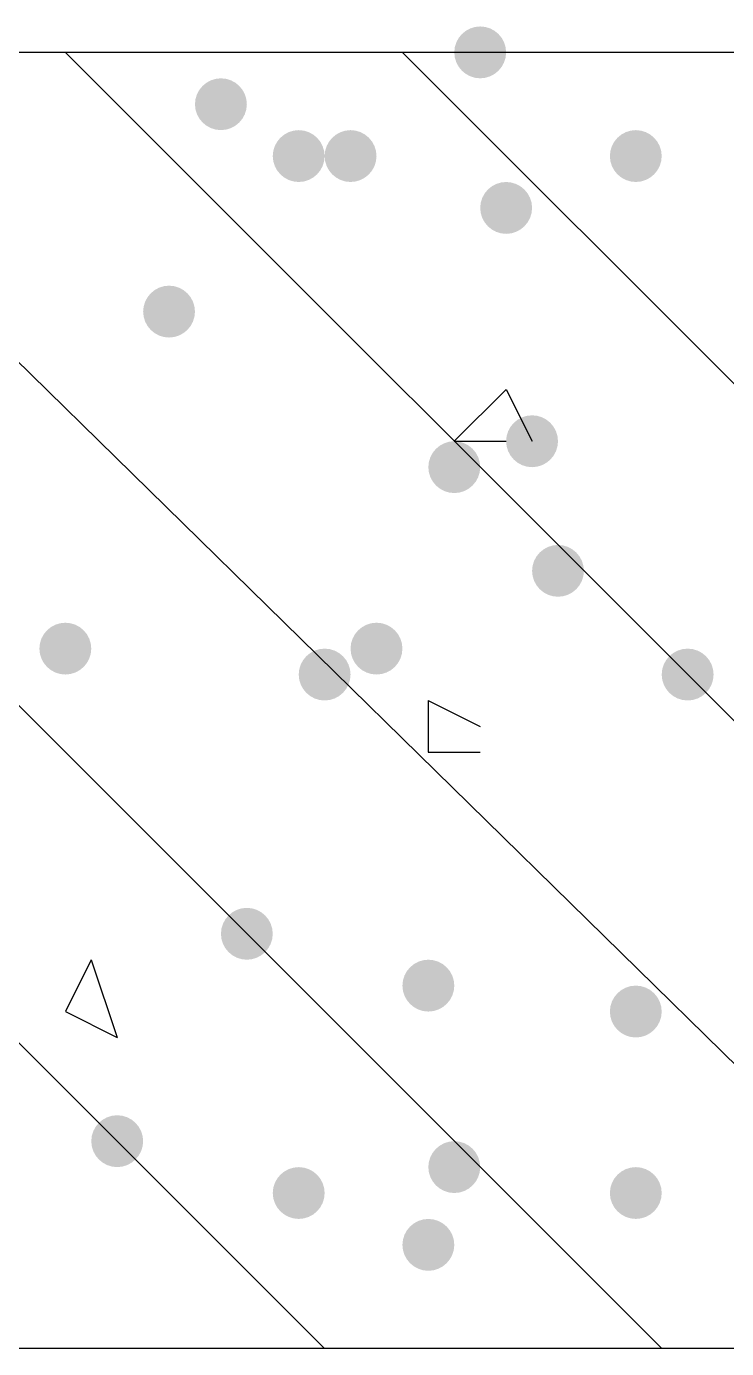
# Model space of a CAD drawing. Header units: inches. Extents: x 11 to 286, y 6 to 196.
# Drawn here: x 154.721 to 155.864, y 109.869 to 112.028 of the extents above; entities that cross this region are included whole.
import ezdxf

# ---------------------------------------------------------------- set-up
doc = ezdxf.new("R2010")
doc.units = ezdxf.units.IN
doc.header["$MEASUREMENT"] = 0
doc.layers.add('PDF_几何图形', color=7, linetype='Continuous')
doc.layers.add('PDF_实体填充', color=7, linetype='Continuous', true_color=0xffffff)

msp = doc.modelspace()

# ---------------------------------------------------------------- hatches: boundary and pattern name
at = {"layer": 'PDF_实体填充', "transparency": 33554559}
h = msp.add_hatch(color=7, dxfattribs=at)
edge = h.paths.add_edge_path(flags=0)
edge.add_spline(control_points=[(155.5044, 111.9858), (155.5044, 111.9625), (155.4854, 111.9434), (155.4621, 111.9434)], knot_values=[0, 0, 0, 0, 1, 1, 1, 1], degree=3, periodic=0)
edge.add_spline(control_points=[(155.4621, 111.9434), (155.4388, 111.9434), (155.4198, 111.9625), (155.4198, 111.9858)], knot_values=[0, 0, 0, 0, 1, 1, 1, 1], degree=3, periodic=0)
edge.add_line((155.4198, 111.9858), (155.4198, 111.9858))
edge.add_spline(control_points=[(155.4198, 111.9858), (155.4198, 112.0091), (155.4388, 112.0281), (155.4621, 112.0281)], knot_values=[0, 0, 0, 0, 1, 1, 1, 1], degree=3, periodic=0)
edge.add_spline(control_points=[(155.4621, 112.0281), (155.4854, 112.0281), (155.5044, 112.0091), (155.5044, 111.9858)], knot_values=[0, 0, 0, 0, 1, 1, 1, 1], degree=3, periodic=0)
edge.add_line((155.5044, 111.9858), (155.5044, 111.9858))
edge.add_line((155.5044, 111.9858), (155.5044, 111.9858))
h = msp.add_hatch(color=7, dxfattribs=at)
edge = h.paths.add_edge_path(flags=0)
edge.add_spline(control_points=[(155.0811, 111.9011), (155.0811, 111.8778), (155.0621, 111.8588), (155.0388, 111.8588)], knot_values=[0, 0, 0, 0, 1, 1, 1, 1], degree=3, periodic=0)
edge.add_spline(control_points=[(155.0388, 111.8588), (155.0155, 111.8588), (154.9964, 111.8778), (154.9964, 111.9011)], knot_values=[0, 0, 0, 0, 1, 1, 1, 1], degree=3, periodic=0)
edge.add_line((154.9964, 111.9011), (154.9964, 111.9011))
edge.add_spline(control_points=[(154.9964, 111.9011), (154.9964, 111.9244), (155.0155, 111.9434), (155.0388, 111.9434)], knot_values=[0, 0, 0, 0, 1, 1, 1, 1], degree=3, periodic=0)
edge.add_spline(control_points=[(155.0388, 111.9434), (155.0621, 111.9434), (155.0811, 111.9244), (155.0811, 111.9011)], knot_values=[0, 0, 0, 0, 1, 1, 1, 1], degree=3, periodic=0)
edge.add_line((155.0811, 111.9011), (155.0811, 111.9011))
edge.add_line((155.0811, 111.9011), (155.0811, 111.9011))
h = msp.add_hatch(color=7, dxfattribs=at)
edge = h.paths.add_edge_path(flags=0)
edge.add_spline(control_points=[(155.2081, 111.8164), (155.2081, 111.7932), (155.1891, 111.7741), (155.1658, 111.7741)], knot_values=[0, 0, 0, 0, 1, 1, 1, 1], degree=3, periodic=0)
edge.add_spline(control_points=[(155.1658, 111.7741), (155.1425, 111.7741), (155.1234, 111.7932), (155.1234, 111.8164)], knot_values=[0, 0, 0, 0, 1, 1, 1, 1], degree=3, periodic=0)
edge.add_line((155.1234, 111.8164), (155.1234, 111.8164))
edge.add_spline(control_points=[(155.1234, 111.8164), (155.1234, 111.8397), (155.1425, 111.8588), (155.1658, 111.8588)], knot_values=[0, 0, 0, 0, 1, 1, 1, 1], degree=3, periodic=0)
edge.add_spline(control_points=[(155.1658, 111.8588), (155.1891, 111.8588), (155.2081, 111.8397), (155.2081, 111.8164)], knot_values=[0, 0, 0, 0, 1, 1, 1, 1], degree=3, periodic=0)
edge.add_line((155.2081, 111.8164), (155.2081, 111.8164))
edge.add_line((155.2081, 111.8164), (155.2081, 111.8164))
h = msp.add_hatch(color=7, dxfattribs=at)
edge = h.paths.add_edge_path(flags=0)
edge.add_spline(control_points=[(155.2928, 111.8164), (155.2928, 111.7932), (155.2737, 111.7741), (155.2504, 111.7741)], knot_values=[0, 0, 0, 0, 1, 1, 1, 1], degree=3, periodic=0)
edge.add_spline(control_points=[(155.2504, 111.7741), (155.2272, 111.7741), (155.2081, 111.7932), (155.2081, 111.8164)], knot_values=[0, 0, 0, 0, 1, 1, 1, 1], degree=3, periodic=0)
edge.add_line((155.2081, 111.8164), (155.2081, 111.8164))
edge.add_spline(control_points=[(155.2081, 111.8164), (155.2081, 111.8397), (155.2272, 111.8588), (155.2504, 111.8588)], knot_values=[0, 0, 0, 0, 1, 1, 1, 1], degree=3, periodic=0)
edge.add_spline(control_points=[(155.2504, 111.8588), (155.2737, 111.8588), (155.2928, 111.8397), (155.2928, 111.8164)], knot_values=[0, 0, 0, 0, 1, 1, 1, 1], degree=3, periodic=0)
edge.add_line((155.2928, 111.8164), (155.2928, 111.8164))
edge.add_line((155.2928, 111.8164), (155.2928, 111.8164))
h = msp.add_hatch(color=7, dxfattribs=at)
edge = h.paths.add_edge_path(flags=0)
edge.add_spline(control_points=[(155.7584, 111.8164), (155.7584, 111.7932), (155.7394, 111.7741), (155.7161, 111.7741)], knot_values=[0, 0, 0, 0, 1, 1, 1, 1], degree=3, periodic=0)
edge.add_spline(control_points=[(155.7161, 111.7741), (155.6928, 111.7741), (155.6738, 111.7932), (155.6738, 111.8164)], knot_values=[0, 0, 0, 0, 1, 1, 1, 1], degree=3, periodic=0)
edge.add_line((155.6738, 111.8164), (155.6738, 111.8164))
edge.add_spline(control_points=[(155.6738, 111.8164), (155.6738, 111.8397), (155.6928, 111.8588), (155.7161, 111.8588)], knot_values=[0, 0, 0, 0, 1, 1, 1, 1], degree=3, periodic=0)
edge.add_spline(control_points=[(155.7161, 111.8588), (155.7394, 111.8588), (155.7584, 111.8397), (155.7584, 111.8164)], knot_values=[0, 0, 0, 0, 1, 1, 1, 1], degree=3, periodic=0)
edge.add_line((155.7584, 111.8164), (155.7584, 111.8164))
edge.add_line((155.7584, 111.8164), (155.7584, 111.8164))
h = msp.add_hatch(color=7, dxfattribs=at)
edge = h.paths.add_edge_path(flags=0)
edge.add_spline(control_points=[(155.5468, 111.7318), (155.5468, 111.7085), (155.5277, 111.6894), (155.5044, 111.6894)], knot_values=[0, 0, 0, 0, 1, 1, 1, 1], degree=3, periodic=0)
edge.add_spline(control_points=[(155.5044, 111.6894), (155.4812, 111.6894), (155.4621, 111.7085), (155.4621, 111.7318)], knot_values=[0, 0, 0, 0, 1, 1, 1, 1], degree=3, periodic=0)
edge.add_line((155.4621, 111.7318), (155.4621, 111.7318))
edge.add_spline(control_points=[(155.4621, 111.7318), (155.4621, 111.7551), (155.4812, 111.7741), (155.5044, 111.7741)], knot_values=[0, 0, 0, 0, 1, 1, 1, 1], degree=3, periodic=0)
edge.add_spline(control_points=[(155.5044, 111.7741), (155.5277, 111.7741), (155.5468, 111.7551), (155.5468, 111.7318)], knot_values=[0, 0, 0, 0, 1, 1, 1, 1], degree=3, periodic=0)
edge.add_line((155.5468, 111.7318), (155.5468, 111.7318))
edge.add_line((155.5468, 111.7318), (155.5468, 111.7318))
h = msp.add_hatch(color=7, dxfattribs=at)
edge = h.paths.add_edge_path(flags=0)
edge.add_spline(control_points=[(154.9964, 111.5624), (154.9964, 111.5392), (154.9774, 111.5201), (154.9541, 111.5201)], knot_values=[0, 0, 0, 0, 1, 1, 1, 1], degree=3, periodic=0)
edge.add_spline(control_points=[(154.9541, 111.5201), (154.9308, 111.5201), (154.9118, 111.5392), (154.9118, 111.5624)], knot_values=[0, 0, 0, 0, 1, 1, 1, 1], degree=3, periodic=0)
edge.add_line((154.9118, 111.5624), (154.9118, 111.5624))
edge.add_spline(control_points=[(154.9118, 111.5624), (154.9118, 111.5857), (154.9308, 111.6048), (154.9541, 111.6048)], knot_values=[0, 0, 0, 0, 1, 1, 1, 1], degree=3, periodic=0)
edge.add_spline(control_points=[(154.9541, 111.6048), (154.9774, 111.6048), (154.9964, 111.5857), (154.9964, 111.5624)], knot_values=[0, 0, 0, 0, 1, 1, 1, 1], degree=3, periodic=0)
edge.add_line((154.9964, 111.5624), (154.9964, 111.5624))
edge.add_line((154.9964, 111.5624), (154.9964, 111.5624))
h = msp.add_hatch(color=7, dxfattribs=at)
edge = h.paths.add_edge_path(flags=0)
edge.add_spline(control_points=[(155.5891, 111.3508), (155.5891, 111.3275), (155.5701, 111.3084), (155.5468, 111.3084)], knot_values=[0, 0, 0, 0, 1, 1, 1, 1], degree=3, periodic=0)
edge.add_spline(control_points=[(155.5468, 111.3084), (155.5235, 111.3084), (155.5044, 111.3275), (155.5044, 111.3508)], knot_values=[0, 0, 0, 0, 1, 1, 1, 1], degree=3, periodic=0)
edge.add_line((155.5044, 111.3508), (155.5044, 111.3508))
edge.add_spline(control_points=[(155.5044, 111.3508), (155.5044, 111.3741), (155.5235, 111.3931), (155.5468, 111.3931)], knot_values=[0, 0, 0, 0, 1, 1, 1, 1], degree=3, periodic=0)
edge.add_spline(control_points=[(155.5468, 111.3931), (155.5701, 111.3931), (155.5891, 111.3741), (155.5891, 111.3508)], knot_values=[0, 0, 0, 0, 1, 1, 1, 1], degree=3, periodic=0)
edge.add_line((155.5891, 111.3508), (155.5891, 111.3508))
edge.add_line((155.5891, 111.3508), (155.5891, 111.3508))
h = msp.add_hatch(color=7, dxfattribs=at)
edge = h.paths.add_edge_path(flags=0)
edge.add_spline(control_points=[(155.4621, 111.3084), (155.4621, 111.2852), (155.4431, 111.2661), (155.4198, 111.2661)], knot_values=[0, 0, 0, 0, 1, 1, 1, 1], degree=3, periodic=0)
edge.add_spline(control_points=[(155.4198, 111.2661), (155.3965, 111.2661), (155.3774, 111.2852), (155.3774, 111.3084)], knot_values=[0, 0, 0, 0, 1, 1, 1, 1], degree=3, periodic=0)
edge.add_line((155.3774, 111.3084), (155.3774, 111.3084))
edge.add_spline(control_points=[(155.3774, 111.3084), (155.3774, 111.3317), (155.3965, 111.3508), (155.4198, 111.3508)], knot_values=[0, 0, 0, 0, 1, 1, 1, 1], degree=3, periodic=0)
edge.add_spline(control_points=[(155.4198, 111.3508), (155.4431, 111.3508), (155.4621, 111.3317), (155.4621, 111.3084)], knot_values=[0, 0, 0, 0, 1, 1, 1, 1], degree=3, periodic=0)
edge.add_line((155.4621, 111.3084), (155.4621, 111.3084))
edge.add_line((155.4621, 111.3084), (155.4621, 111.3084))
h = msp.add_hatch(color=7, dxfattribs=at)
edge = h.paths.add_edge_path(flags=0)
edge.add_spline(control_points=[(155.6314, 111.1391), (155.6314, 111.1158), (155.6124, 111.0968), (155.5891, 111.0968)], knot_values=[0, 0, 0, 0, 1, 1, 1, 1], degree=3, periodic=0)
edge.add_spline(control_points=[(155.5891, 111.0968), (155.5658, 111.0968), (155.5468, 111.1158), (155.5468, 111.1391)], knot_values=[0, 0, 0, 0, 1, 1, 1, 1], degree=3, periodic=0)
edge.add_line((155.5468, 111.1391), (155.5468, 111.1391))
edge.add_spline(control_points=[(155.5468, 111.1391), (155.5468, 111.1624), (155.5658, 111.1814), (155.5891, 111.1814)], knot_values=[0, 0, 0, 0, 1, 1, 1, 1], degree=3, periodic=0)
edge.add_spline(control_points=[(155.5891, 111.1814), (155.6124, 111.1814), (155.6314, 111.1624), (155.6314, 111.1391)], knot_values=[0, 0, 0, 0, 1, 1, 1, 1], degree=3, periodic=0)
edge.add_line((155.6314, 111.1391), (155.6314, 111.1391))
edge.add_line((155.6314, 111.1391), (155.6314, 111.1391))
h = msp.add_hatch(color=7, dxfattribs=at)
edge = h.paths.add_edge_path(flags=0)
edge.add_spline(control_points=[(154.8271, 111.0121), (154.8271, 110.9888), (154.8081, 110.9698), (154.7848, 110.9698)], knot_values=[0, 0, 0, 0, 1, 1, 1, 1], degree=3, periodic=0)
edge.add_spline(control_points=[(154.7848, 110.9698), (154.7615, 110.9698), (154.7424, 110.9888), (154.7424, 111.0121)], knot_values=[0, 0, 0, 0, 1, 1, 1, 1], degree=3, periodic=0)
edge.add_line((154.7424, 111.0121), (154.7424, 111.0121))
edge.add_spline(control_points=[(154.7424, 111.0121), (154.7424, 111.0354), (154.7615, 111.0544), (154.7848, 111.0544)], knot_values=[0, 0, 0, 0, 1, 1, 1, 1], degree=3, periodic=0)
edge.add_spline(control_points=[(154.7848, 111.0544), (154.8081, 111.0544), (154.8271, 111.0354), (154.8271, 111.0121)], knot_values=[0, 0, 0, 0, 1, 1, 1, 1], degree=3, periodic=0)
edge.add_line((154.8271, 111.0121), (154.8271, 111.0121))
edge.add_line((154.8271, 111.0121), (154.8271, 111.0121))
h = msp.add_hatch(color=7, dxfattribs=at)
edge = h.paths.add_edge_path(flags=0)
edge.add_spline(control_points=[(155.3351, 111.0121), (155.3351, 110.9888), (155.3161, 110.9698), (155.2928, 110.9698)], knot_values=[0, 0, 0, 0, 1, 1, 1, 1], degree=3, periodic=0)
edge.add_spline(control_points=[(155.2928, 110.9698), (155.2695, 110.9698), (155.2504, 110.9888), (155.2504, 111.0121)], knot_values=[0, 0, 0, 0, 1, 1, 1, 1], degree=3, periodic=0)
edge.add_line((155.2504, 111.0121), (155.2504, 111.0121))
edge.add_spline(control_points=[(155.2504, 111.0121), (155.2504, 111.0354), (155.2695, 111.0544), (155.2928, 111.0544)], knot_values=[0, 0, 0, 0, 1, 1, 1, 1], degree=3, periodic=0)
edge.add_spline(control_points=[(155.2928, 111.0544), (155.3161, 111.0544), (155.3351, 111.0354), (155.3351, 111.0121)], knot_values=[0, 0, 0, 0, 1, 1, 1, 1], degree=3, periodic=0)
edge.add_line((155.3351, 111.0121), (155.3351, 111.0121))
edge.add_line((155.3351, 111.0121), (155.3351, 111.0121))
h = msp.add_hatch(color=7, dxfattribs=at)
edge = h.paths.add_edge_path(flags=0)
edge.add_spline(control_points=[(155.2504, 110.9698), (155.2504, 110.9465), (155.2314, 110.9274), (155.2081, 110.9274)], knot_values=[0, 0, 0, 0, 1, 1, 1, 1], degree=3, periodic=0)
edge.add_spline(control_points=[(155.2081, 110.9274), (155.1848, 110.9274), (155.1658, 110.9465), (155.1658, 110.9698)], knot_values=[0, 0, 0, 0, 1, 1, 1, 1], degree=3, periodic=0)
edge.add_line((155.1658, 110.9698), (155.1658, 110.9698))
edge.add_spline(control_points=[(155.1658, 110.9698), (155.1658, 110.9931), (155.1848, 111.0121), (155.2081, 111.0121)], knot_values=[0, 0, 0, 0, 1, 1, 1, 1], degree=3, periodic=0)
edge.add_spline(control_points=[(155.2081, 111.0121), (155.2314, 111.0121), (155.2504, 110.9931), (155.2504, 110.9698)], knot_values=[0, 0, 0, 0, 1, 1, 1, 1], degree=3, periodic=0)
edge.add_line((155.2504, 110.9698), (155.2504, 110.9698))
edge.add_line((155.2504, 110.9698), (155.2504, 110.9698))
h = msp.add_hatch(color=7, dxfattribs=at)
edge = h.paths.add_edge_path(flags=0)
edge.add_spline(control_points=[(155.2504, 110.9698), (155.2504, 110.9465), (155.2314, 110.9274), (155.2081, 110.9274)], knot_values=[0, 0, 0, 0, 1, 1, 1, 1], degree=3, periodic=0)
edge.add_spline(control_points=[(155.2081, 110.9274), (155.1848, 110.9274), (155.1658, 110.9465), (155.1658, 110.9698)], knot_values=[0, 0, 0, 0, 1, 1, 1, 1], degree=3, periodic=0)
edge.add_line((155.1658, 110.9698), (155.1658, 110.9698))
edge.add_spline(control_points=[(155.1658, 110.9698), (155.1658, 110.9931), (155.1848, 111.0121), (155.2081, 111.0121)], knot_values=[0, 0, 0, 0, 1, 1, 1, 1], degree=3, periodic=0)
edge.add_spline(control_points=[(155.2081, 111.0121), (155.2314, 111.0121), (155.2504, 110.9931), (155.2504, 110.9698)], knot_values=[0, 0, 0, 0, 1, 1, 1, 1], degree=3, periodic=0)
edge.add_line((155.2504, 110.9698), (155.2504, 110.9698))
edge.add_line((155.2504, 110.9698), (155.2504, 110.9698))
h = msp.add_hatch(color=7, dxfattribs=at)
edge = h.paths.add_edge_path(flags=0)
edge.add_spline(control_points=[(155.8431, 110.9698), (155.8431, 110.9465), (155.8241, 110.9274), (155.8008, 110.9274)], knot_values=[0, 0, 0, 0, 1, 1, 1, 1], degree=3, periodic=0)
edge.add_spline(control_points=[(155.8008, 110.9274), (155.7775, 110.9274), (155.7584, 110.9465), (155.7584, 110.9698)], knot_values=[0, 0, 0, 0, 1, 1, 1, 1], degree=3, periodic=0)
edge.add_line((155.7584, 110.9698), (155.7584, 110.9698))
edge.add_spline(control_points=[(155.7584, 110.9698), (155.7584, 110.9931), (155.7775, 111.0121), (155.8008, 111.0121)], knot_values=[0, 0, 0, 0, 1, 1, 1, 1], degree=3, periodic=0)
edge.add_spline(control_points=[(155.8008, 111.0121), (155.8241, 111.0121), (155.8431, 110.9931), (155.8431, 110.9698)], knot_values=[0, 0, 0, 0, 1, 1, 1, 1], degree=3, periodic=0)
edge.add_line((155.8431, 110.9698), (155.8431, 110.9698))
edge.add_line((155.8431, 110.9698), (155.8431, 110.9698))
h = msp.add_hatch(color=7, dxfattribs=at)
edge = h.paths.add_edge_path(flags=0)
edge.add_spline(control_points=[(155.1234, 110.5464), (155.1234, 110.5232), (155.1044, 110.5041), (155.0811, 110.5041)], knot_values=[0, 0, 0, 0, 1, 1, 1, 1], degree=3, periodic=0)
edge.add_spline(control_points=[(155.0811, 110.5041), (155.0578, 110.5041), (155.0388, 110.5232), (155.0388, 110.5464)], knot_values=[0, 0, 0, 0, 1, 1, 1, 1], degree=3, periodic=0)
edge.add_line((155.0388, 110.5464), (155.0388, 110.5464))
edge.add_spline(control_points=[(155.0388, 110.5464), (155.0388, 110.5697), (155.0578, 110.5888), (155.0811, 110.5888)], knot_values=[0, 0, 0, 0, 1, 1, 1, 1], degree=3, periodic=0)
edge.add_spline(control_points=[(155.0811, 110.5888), (155.1044, 110.5888), (155.1234, 110.5697), (155.1234, 110.5464)], knot_values=[0, 0, 0, 0, 1, 1, 1, 1], degree=3, periodic=0)
edge.add_line((155.1234, 110.5464), (155.1234, 110.5464))
edge.add_line((155.1234, 110.5464), (155.1234, 110.5464))
h = msp.add_hatch(color=7, dxfattribs=at)
edge = h.paths.add_edge_path(flags=0)
edge.add_spline(control_points=[(155.4198, 110.4618), (155.4198, 110.4385), (155.4007, 110.4194), (155.3774, 110.4194)], knot_values=[0, 0, 0, 0, 1, 1, 1, 1], degree=3, periodic=0)
edge.add_spline(control_points=[(155.3774, 110.4194), (155.3542, 110.4194), (155.3351, 110.4385), (155.3351, 110.4618)], knot_values=[0, 0, 0, 0, 1, 1, 1, 1], degree=3, periodic=0)
edge.add_line((155.3351, 110.4618), (155.3351, 110.4618))
edge.add_spline(control_points=[(155.3351, 110.4618), (155.3351, 110.4851), (155.3542, 110.5041), (155.3774, 110.5041)], knot_values=[0, 0, 0, 0, 1, 1, 1, 1], degree=3, periodic=0)
edge.add_spline(control_points=[(155.3774, 110.5041), (155.4007, 110.5041), (155.4198, 110.4851), (155.4198, 110.4618)], knot_values=[0, 0, 0, 0, 1, 1, 1, 1], degree=3, periodic=0)
edge.add_line((155.4198, 110.4618), (155.4198, 110.4618))
edge.add_line((155.4198, 110.4618), (155.4198, 110.4618))
h = msp.add_hatch(color=7, dxfattribs=at)
edge = h.paths.add_edge_path(flags=0)
edge.add_spline(control_points=[(155.7584, 110.4194), (155.7584, 110.3962), (155.7394, 110.3771), (155.7161, 110.3771)], knot_values=[0, 0, 0, 0, 1, 1, 1, 1], degree=3, periodic=0)
edge.add_spline(control_points=[(155.7161, 110.3771), (155.6928, 110.3771), (155.6738, 110.3962), (155.6738, 110.4194)], knot_values=[0, 0, 0, 0, 1, 1, 1, 1], degree=3, periodic=0)
edge.add_line((155.6738, 110.4194), (155.6738, 110.4194))
edge.add_spline(control_points=[(155.6738, 110.4194), (155.6738, 110.4427), (155.6928, 110.4618), (155.7161, 110.4618)], knot_values=[0, 0, 0, 0, 1, 1, 1, 1], degree=3, periodic=0)
edge.add_spline(control_points=[(155.7161, 110.4618), (155.7394, 110.4618), (155.7584, 110.4427), (155.7584, 110.4194)], knot_values=[0, 0, 0, 0, 1, 1, 1, 1], degree=3, periodic=0)
edge.add_line((155.7584, 110.4194), (155.7584, 110.4194))
edge.add_line((155.7584, 110.4194), (155.7584, 110.4194))
h = msp.add_hatch(color=7, dxfattribs=at)
edge = h.paths.add_edge_path(flags=0)
edge.add_spline(control_points=[(154.9118, 110.2078), (154.9118, 110.1845), (154.8927, 110.1654), (154.8694, 110.1654)], knot_values=[0, 0, 0, 0, 1, 1, 1, 1], degree=3, periodic=0)
edge.add_spline(control_points=[(154.8694, 110.1654), (154.8462, 110.1654), (154.8271, 110.1845), (154.8271, 110.2078)], knot_values=[0, 0, 0, 0, 1, 1, 1, 1], degree=3, periodic=0)
edge.add_line((154.8271, 110.2078), (154.8271, 110.2078))
edge.add_spline(control_points=[(154.8271, 110.2078), (154.8271, 110.2311), (154.8462, 110.2501), (154.8694, 110.2501)], knot_values=[0, 0, 0, 0, 1, 1, 1, 1], degree=3, periodic=0)
edge.add_spline(control_points=[(154.8694, 110.2501), (154.8927, 110.2501), (154.9118, 110.2311), (154.9118, 110.2078)], knot_values=[0, 0, 0, 0, 1, 1, 1, 1], degree=3, periodic=0)
edge.add_line((154.9118, 110.2078), (154.9118, 110.2078))
edge.add_line((154.9118, 110.2078), (154.9118, 110.2078))
h = msp.add_hatch(color=7, dxfattribs=at)
edge = h.paths.add_edge_path(flags=0)
edge.add_spline(control_points=[(155.4621, 110.1654), (155.4621, 110.1422), (155.4431, 110.1231), (155.4198, 110.1231)], knot_values=[0, 0, 0, 0, 1, 1, 1, 1], degree=3, periodic=0)
edge.add_spline(control_points=[(155.4198, 110.1231), (155.3965, 110.1231), (155.3774, 110.1422), (155.3774, 110.1654)], knot_values=[0, 0, 0, 0, 1, 1, 1, 1], degree=3, periodic=0)
edge.add_line((155.3774, 110.1654), (155.3774, 110.1654))
edge.add_spline(control_points=[(155.3774, 110.1654), (155.3774, 110.1887), (155.3965, 110.2078), (155.4198, 110.2078)], knot_values=[0, 0, 0, 0, 1, 1, 1, 1], degree=3, periodic=0)
edge.add_spline(control_points=[(155.4198, 110.2078), (155.4431, 110.2078), (155.4621, 110.1887), (155.4621, 110.1654)], knot_values=[0, 0, 0, 0, 1, 1, 1, 1], degree=3, periodic=0)
edge.add_line((155.4621, 110.1654), (155.4621, 110.1654))
edge.add_line((155.4621, 110.1654), (155.4621, 110.1654))
h = msp.add_hatch(color=7, dxfattribs=at)
edge = h.paths.add_edge_path(flags=0)
edge.add_spline(control_points=[(155.2081, 110.1231), (155.2081, 110.0998), (155.1891, 110.0808), (155.1658, 110.0808)], knot_values=[0, 0, 0, 0, 1, 1, 1, 1], degree=3, periodic=0)
edge.add_spline(control_points=[(155.1658, 110.0808), (155.1425, 110.0808), (155.1234, 110.0998), (155.1234, 110.1231)], knot_values=[0, 0, 0, 0, 1, 1, 1, 1], degree=3, periodic=0)
edge.add_line((155.1234, 110.1231), (155.1234, 110.1231))
edge.add_spline(control_points=[(155.1234, 110.1231), (155.1234, 110.1464), (155.1425, 110.1654), (155.1658, 110.1654)], knot_values=[0, 0, 0, 0, 1, 1, 1, 1], degree=3, periodic=0)
edge.add_spline(control_points=[(155.1658, 110.1654), (155.1891, 110.1654), (155.2081, 110.1464), (155.2081, 110.1231)], knot_values=[0, 0, 0, 0, 1, 1, 1, 1], degree=3, periodic=0)
edge.add_line((155.2081, 110.1231), (155.2081, 110.1231))
edge.add_line((155.2081, 110.1231), (155.2081, 110.1231))
h = msp.add_hatch(color=7, dxfattribs=at)
edge = h.paths.add_edge_path(flags=0)
edge.add_spline(control_points=[(155.2081, 110.1231), (155.2081, 110.0998), (155.1891, 110.0808), (155.1658, 110.0808)], knot_values=[0, 0, 0, 0, 1, 1, 1, 1], degree=3, periodic=0)
edge.add_spline(control_points=[(155.1658, 110.0808), (155.1425, 110.0808), (155.1234, 110.0998), (155.1234, 110.1231)], knot_values=[0, 0, 0, 0, 1, 1, 1, 1], degree=3, periodic=0)
edge.add_line((155.1234, 110.1231), (155.1234, 110.1231))
edge.add_spline(control_points=[(155.1234, 110.1231), (155.1234, 110.1464), (155.1425, 110.1654), (155.1658, 110.1654)], knot_values=[0, 0, 0, 0, 1, 1, 1, 1], degree=3, periodic=0)
edge.add_spline(control_points=[(155.1658, 110.1654), (155.1891, 110.1654), (155.2081, 110.1464), (155.2081, 110.1231)], knot_values=[0, 0, 0, 0, 1, 1, 1, 1], degree=3, periodic=0)
edge.add_line((155.2081, 110.1231), (155.2081, 110.1231))
edge.add_line((155.2081, 110.1231), (155.2081, 110.1231))
h = msp.add_hatch(color=7, dxfattribs=at)
edge = h.paths.add_edge_path(flags=0)
edge.add_spline(control_points=[(155.7584, 110.1231), (155.7584, 110.0998), (155.7394, 110.0808), (155.7161, 110.0808)], knot_values=[0, 0, 0, 0, 1, 1, 1, 1], degree=3, periodic=0)
edge.add_spline(control_points=[(155.7161, 110.0808), (155.6928, 110.0808), (155.6738, 110.0998), (155.6738, 110.1231)], knot_values=[0, 0, 0, 0, 1, 1, 1, 1], degree=3, periodic=0)
edge.add_line((155.6738, 110.1231), (155.6738, 110.1231))
edge.add_spline(control_points=[(155.6738, 110.1231), (155.6738, 110.1464), (155.6928, 110.1654), (155.7161, 110.1654)], knot_values=[0, 0, 0, 0, 1, 1, 1, 1], degree=3, periodic=0)
edge.add_spline(control_points=[(155.7161, 110.1654), (155.7394, 110.1654), (155.7584, 110.1464), (155.7584, 110.1231)], knot_values=[0, 0, 0, 0, 1, 1, 1, 1], degree=3, periodic=0)
edge.add_line((155.7584, 110.1231), (155.7584, 110.1231))
edge.add_line((155.7584, 110.1231), (155.7584, 110.1231))
h = msp.add_hatch(color=7, dxfattribs=at)
edge = h.paths.add_edge_path(flags=0)
edge.add_spline(control_points=[(155.4198, 110.0384), (155.4198, 110.0152), (155.4007, 109.9961), (155.3774, 109.9961)], knot_values=[0, 0, 0, 0, 1, 1, 1, 1], degree=3, periodic=0)
edge.add_spline(control_points=[(155.3774, 109.9961), (155.3542, 109.9961), (155.3351, 110.0152), (155.3351, 110.0384)], knot_values=[0, 0, 0, 0, 1, 1, 1, 1], degree=3, periodic=0)
edge.add_line((155.3351, 110.0384), (155.3351, 110.0384))
edge.add_spline(control_points=[(155.3351, 110.0384), (155.3351, 110.0617), (155.3542, 110.0808), (155.3774, 110.0808)], knot_values=[0, 0, 0, 0, 1, 1, 1, 1], degree=3, periodic=0)
edge.add_spline(control_points=[(155.3774, 110.0808), (155.4007, 110.0808), (155.4198, 110.0617), (155.4198, 110.0384)], knot_values=[0, 0, 0, 0, 1, 1, 1, 1], degree=3, periodic=0)
edge.add_line((155.4198, 110.0384), (155.4198, 110.0384))
edge.add_line((155.4198, 110.0384), (155.4198, 110.0384))

# ---------------------------------------------------------------- linework, layer by layer
at = {"layer": 'PDF_几何图形'}
for p, q in [((161.7698, 111.9858), (133.0678, 111.9858)), ((153.0914, 111.9858), (155.2081, 109.8691)), ((153.6418, 111.9858), (155.7584, 109.8691)), ((154.1921, 111.9858), (156.3511, 109.8691)), ((154.7848, 111.9858), (156.9014, 109.8691)), ((155.3351, 111.9858), (157.4518, 109.8691)), ((155.5044, 111.4354), (155.4198, 111.3508)), ((155.5044, 111.4354), (155.5468, 111.3508)), ((155.4198, 111.3508), (155.5044, 111.3508)), ((155.3774, 110.9274), (155.4621, 110.8851)), ((155.3774, 110.9274), (155.3774, 110.8428)), ((155.3774, 110.8428), (155.4621, 110.8428)), ((154.8271, 110.5041), (154.7848, 110.4194)), ((154.8271, 110.5041), (154.8694, 110.3771)), ((154.7848, 110.4194), (154.8694, 110.3771)), ((161.7698, 109.8691), (133.0678, 109.8691))]:
    msp.add_line(p, q, dxfattribs=at)

doc.saveas('drawing.dxf')
